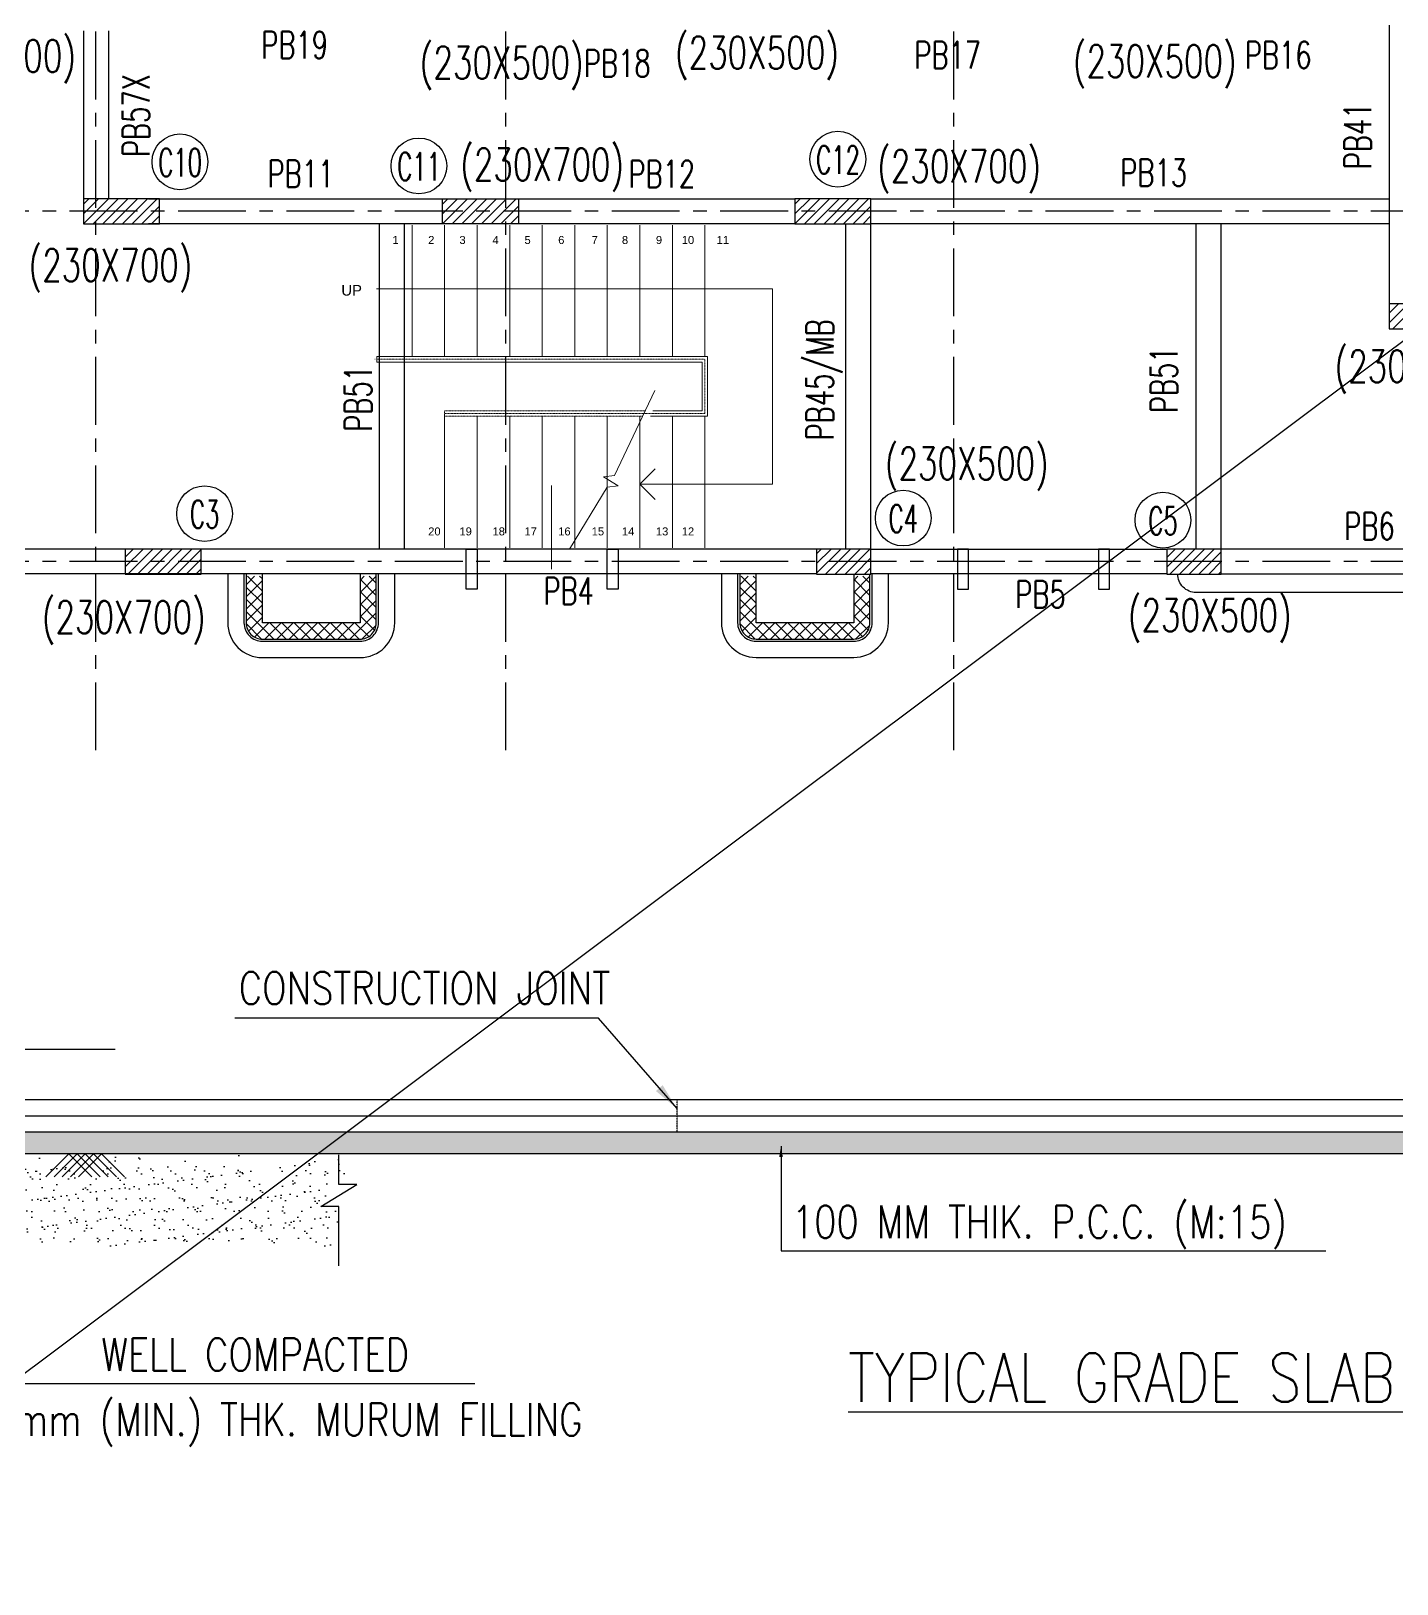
# Model space of a CAD drawing. Header units: millimetres. Extents: x 2659630 to 6742168, y -2425387 to -732288.
# Drawn here: x 2923819 to 2936414, y -929941 to -915622 of the extents above; entities that cross this region are included whole.
import ezdxf
from ezdxf.enums import TextEntityAlignment as Align

# ---------------------------------------------------------------- set-up
doc = ezdxf.new("R2010")
doc.units = ezdxf.units.MM
for name, pattern in [('CENTER', [2, 1.25, -0.25, 0.25, -0.25]), ('Hidden', [7.14375, 4.7625, -2.38125]), ('Overhead', [3.96875, 2.38125, -1.5875])]:
    doc.linetypes.add(name, pattern=pattern)
for name, color, linetype, lineweight in [('A-DETL-THIN', 151, 'Continuous', 18), ('A-FLOR-HRAL', 11, 'Continuous', 18), ('A-FLOR-HRAL-MBND', 5, 'Overhead', 18), ('A-STAIRS', 31, 'Continuous', 18), ('A-WALL', 113, 'Continuous', 9), ('DIM', 7, 'Continuous', 13), ('G-ANNO-SYMB', 111, 'Continuous', 9), ('G-ANNO-TEXT', 231, 'Continuous', 9), ('S-STRS-MBND', 31, 'Overhead', 18)]:
    doc.layers.add(name, color=color, linetype=linetype, lineweight=lineweight)
for name, color, linetype in [('A-TEXT-0', 7, 'Continuous'), ('LEVEL SECTION', 3, 'Continuous'), ('LINE CUT', 8, 'Continuous'), ('R.C.C. STRUCTURE', 4, 'Continuous'), ('S-BEAM NO', 3, 'Continuous'), ('S-BEAM OUTER', 4, 'Continuous'), ('S-COLUMN', 1, 'Continuous'), ('S-COLUMN CIRCLE', 9, 'Continuous'), ('S-COLUMN HATCH', 8, 'Continuous'), ('S-COLUMN NO', 2, 'Continuous'), ('S-COLUMN SIZES', 2, 'Continuous'), ('S-DIM-1', 5, 'Continuous'), ('S-GRIDE LINE', 8, 'CENTER'), ('S-PCC', 9, 'Continuous'), ('S-REINFORCEMENT', 6, 'Continuous'), ('S-TEXT-1', 4, 'Continuous'), ('S-TITIL', 6, 'Continuous'), ('STEEL PLATE', 3, 'Continuous')]:
    doc.layers.add(name, color=color, linetype=linetype)
doc.styles.add('Arial_3', font='arial.ttf', dxfattribs={"height": 97.584908})
doc.styles.add('Arial_4', font='arial.ttf', dxfattribs={"height": 73.76497})
doc.styles.add('ROMANS', font='r.shx', dxfattribs={"width": 0.7})
doc.dimstyles.new('INT1', dxfattribs={"dimtxt": 250, "dimasz": 250, "dimexe": 60, "dimexo": 60, "dimgap": 75, "dimtad": 1, "dimdec": 0, "dimzin": 0, "dimdsep": 46, "dimtxsty": 'ROMANS', "dimcen": -250, "dimclrd": 5, "dimclre": 5, "dimclrt": 4, "dimadec": 0, "dimazin": 0, "dimtfac": 1, "dimtdec": 0, "dimtix": 1, "dimtofl": 0, "dimtmove": 2, "dimatfit": 3, "dimfxl": 1, "dimtolj": 1, "dimtzin": 0, "dimarcsym": 0})
pattern_1 = [(45, (-299242.68, -157753.095), (-56.1266008, 56.1266008), []), (135, (-299242.68, -157753.095), (-56.1266008, -56.1266008), [])]
pattern_2 = [(45, (-294690.68, -157753.095), (-56.1266008, 56.1266008), []), (135, (-294690.68, -157753.095), (-56.1266008, -56.1266008), [])]

msp = doc.modelspace()

# ---------------------------------------------------------------- hatches: boundary and pattern name
at = {"layer": 'S-BEAM OUTER', "ltscale": 2500}
h = msp.add_hatch(dxfattribs=at)
h.set_pattern_fill('ANSI37', color=256, scale=25, style=0)
h.set_pattern_definition(pattern_1)
h.paths.add_polyline_path([(2925802.837, -921078.963), (2925802.837, -920854.167, 0.413814008), (2925952.837, -921003.963), (2925952.837, -921078.963), (2926852.838, -921078.963), (2926852.838, -920648.963), (2927002.838, -920648.963), (2927002.838, -921078.964, -0.414213562), (2926852.838, -921228.963), (2925952.837, -921228.963, -0.000000305), (2925952.837, -921228.963, -0.198911696), (2925846.771, -921185.029, -0.1989124)])
h.paths.add_polyline_path([(2925802.837, -920648.963), (2925952.837, -920648.963), (2925952.837, -921003.963, -0.413814008), (2925802.837, -920854.167), (2925802.837, -920853.963)])
h = msp.add_hatch(dxfattribs=at)
h.set_pattern_fill('ANSI37', color=256, scale=25, style=0)
h.set_pattern_definition(pattern_1)
h.paths.add_polyline_path([(2925802.837, -921078.963), (2925802.837, -920854.167, 0.413814008), (2925952.837, -921003.963), (2925952.837, -921078.963), (2926852.838, -921078.963), (2926852.838, -920648.963), (2927002.838, -920648.963), (2927002.838, -921078.964, -0.414213562), (2926852.838, -921228.963), (2925952.837, -921228.963, -0.000000305), (2925952.837, -921228.963, -0.198911696), (2925846.771, -921185.029, -0.1989124)])
h.paths.add_polyline_path([(2925802.837, -920648.963), (2925952.837, -920648.963), (2925952.837, -921003.963, -0.413814008), (2925802.837, -920854.167), (2925802.837, -920853.963)])
h = msp.add_hatch(dxfattribs=at)
h.set_pattern_fill('ANSI37', color=256, scale=25, style=0)
h.set_pattern_definition(pattern_1)
h.paths.add_polyline_path([(2925802.837, -921078.963), (2925802.837, -920854.167, 0.413814008), (2925952.837, -921003.963), (2925952.837, -921078.963), (2926852.838, -921078.963), (2926852.838, -920648.963), (2927002.838, -920648.963), (2927002.838, -921078.964, -0.414213562), (2926852.838, -921228.963), (2925952.837, -921228.963, -0.000000305), (2925952.837, -921228.963, -0.198911696), (2925846.771, -921185.029, -0.1989124)])
h.paths.add_polyline_path([(2925802.837, -920648.963), (2925952.837, -920648.963), (2925952.837, -921003.963, -0.413814008), (2925802.837, -920854.167), (2925802.837, -920853.963)])
h = msp.add_hatch(dxfattribs=at)
h.set_pattern_fill('ANSI37', color=256, scale=25, style=0)
h.set_pattern_definition(pattern_2)
h.paths.add_polyline_path([(2930354.836, -921078.963), (2930354.836, -920854.167, 0.413814008), (2930504.836, -921003.963), (2930504.836, -921078.963), (2931404.837, -921078.964), (2931404.837, -920648.963), (2931554.837, -920648.963), (2931554.837, -921078.964, -0.414213562), (2931404.837, -921228.964), (2930504.836, -921228.964, -0.000000305), (2930504.836, -921228.964, -0.198911696), (2930398.77, -921185.03, -0.1989124), (2930354.836, -921078.963)])
h.paths.add_polyline_path([(2930354.836, -920648.963), (2930504.836, -920648.963), (2930504.836, -921003.963, -0.413814008), (2930354.836, -920854.167), (2930354.836, -920853.963)])
h = msp.add_hatch(dxfattribs=at)
h.set_pattern_fill('ANSI37', color=256, scale=25, style=0)
h.set_pattern_definition(pattern_2)
h.paths.add_polyline_path([(2930354.836, -921078.963), (2930354.836, -920854.167, 0.413814008), (2930504.836, -921003.963), (2930504.836, -921078.963), (2931404.837, -921078.964), (2931404.837, -920648.963), (2931554.837, -920648.963), (2931554.837, -921078.964, -0.414213562), (2931404.837, -921228.964), (2930504.836, -921228.964, -0.000000305), (2930504.836, -921228.964, -0.198911696), (2930398.77, -921185.03, -0.1989124), (2930354.836, -921078.963)])
h.paths.add_polyline_path([(2930354.836, -920648.963), (2930504.836, -920648.963), (2930504.836, -921003.963, -0.413814008), (2930354.836, -920854.167), (2930354.836, -920853.963)])
h = msp.add_hatch(dxfattribs=at)
h.set_pattern_fill('ANSI37', color=256, scale=25, style=0)
h.set_pattern_definition(pattern_2)
h.paths.add_polyline_path([(2930354.836, -921078.963), (2930354.836, -920854.167, 0.413814008), (2930504.836, -921003.963), (2930504.836, -921078.963), (2931404.837, -921078.964), (2931404.837, -920648.963), (2931554.837, -920648.963), (2931554.837, -921078.964, -0.414213562), (2931404.837, -921228.964), (2930504.836, -921228.964, -0.000000305), (2930504.836, -921228.964, -0.198911696), (2930398.77, -921185.03, -0.1989124), (2930354.836, -921078.963)])
h.paths.add_polyline_path([(2930354.836, -920648.963), (2930504.836, -920648.963), (2930504.836, -921003.963, -0.413814008), (2930354.836, -920854.167), (2930354.836, -920853.963)])
at = {"layer": 'S-COLUMN HATCH'}
h = msp.add_hatch(dxfattribs=at)
h.set_pattern_fill('ANSI31', color=8, scale=20, angle=180)
h.set_pattern_definition([(225, (-492760.775, -148764.81), (44.9012806, -44.9012806), [])])
edge = h.paths.add_edge_path()
edge.add_line((2925002.837, -917398.963), (2924302.837, -917398.963))
edge.add_line((2925002.837, -917398.963), (2925002.837, -917168.963))
edge.add_line((2925002.837, -917168.963), (2924302.837, -917168.963))
edge.add_line((2924302.837, -917168.963), (2924302.837, -917398.963))
h = msp.add_hatch(dxfattribs=at)
h.set_pattern_fill('ANSI31', color=8, scale=20, angle=180)
h.set_pattern_definition([(225, (-489450.41, -148764.813), (44.9012806, -44.9012806), [])])
edge = h.paths.add_edge_path()
edge.add_line((2928313.204, -917398.964), (2927613.204, -917398.964))
edge.add_line((2928313.204, -917398.964), (2928313.204, -917168.964))
edge.add_line((2928313.204, -917168.964), (2927613.204, -917168.964))
edge.add_line((2927613.204, -917168.964), (2927613.204, -917398.964))
h = msp.add_hatch(dxfattribs=at)
h.set_pattern_fill('ANSI31', color=8, scale=20, angle=180)
h.set_pattern_definition([(225, (-486200.984, -148764.804), (44.9012806, -44.9012806), [])])
edge = h.paths.add_edge_path()
edge.add_line((2931562.628, -917398.954), (2930862.628, -917398.954))
edge.add_line((2931562.628, -917398.954), (2931562.628, -917168.954))
edge.add_line((2931562.628, -917168.954), (2930862.628, -917168.954))
edge.add_line((2930862.628, -917168.954), (2930862.628, -917398.954))
h = msp.add_hatch(dxfattribs=at)
h.set_pattern_fill('ANSI31', color=8, scale=20, angle=180)
h.set_pattern_definition([(225, (-480864.926, -149734.814), (44.9012806, -44.9012806), [])])
edge = h.paths.add_edge_path()
edge.add_line((2936842.837, -918368.965), (2936342.837, -918368.965))
edge.add_line((2936842.837, -918368.965), (2936842.836, -918138.976))
edge.add_line((2936842.836, -918138.976), (2936342.836, -918138.976))
edge.add_line((2936342.836, -918138.976), (2936342.837, -918368.965))
h = msp.add_hatch(dxfattribs=at)
h.set_pattern_fill('ANSI31', color=8, scale=20, angle=180)
h.set_pattern_definition([(225, (-492983.564, -151728.62), (44.9012806, -44.9012806), [])])
edge = h.paths.add_edge_path()
edge.add_line((2925387.383, -920628.962), (2924687.383, -920628.962))
edge.add_line((2925387.383, -920628.962), (2925387.383, -920398.698))
edge.add_line((2925387.383, -920398.698), (2924687.383, -920398.698))
edge.add_line((2924687.383, -920398.698), (2924687.383, -920628.962))
h = msp.add_hatch(dxfattribs=at)
h.set_pattern_fill('ANSI31', color=8, scale=20, angle=180)
h.set_pattern_definition([(225, (-487713.85, -151994.81), (44.9012806, -44.9012806), [])])
edge = h.paths.add_edge_path()
edge.add_line((2931562.837, -920628.963), (2931062.837, -920628.963))
edge.add_line((2931562.837, -920628.963), (2931562.837, -920398.967))
edge.add_line((2931562.837, -920398.967), (2931062.837, -920398.967))
edge.add_line((2931062.837, -920398.967), (2931062.837, -920628.963))
h = msp.add_hatch(dxfattribs=at)
h.set_pattern_fill('ANSI31', color=8, scale=20, angle=180)
h.set_pattern_definition([(225, (-483528.11, -151611.53), (44.9012806, -44.9012806), [])])
edge = h.paths.add_edge_path()
edge.add_line((2934792.837, -920628.96), (2934292.837, -920628.96))
edge.add_line((2934792.837, -920628.96), (2934792.837, -920398.4))
edge.add_line((2934792.837, -920398.4), (2934292.837, -920398.4))
edge.add_line((2934292.837, -920398.4), (2934292.837, -920628.96))
at = {"layer": 'S-PCC'}
h = msp.add_hatch(dxfattribs=at)
h.set_pattern_fill('AR-CONC', color=256, scale=80, style=0)
h.set_pattern_definition([(50, (2415736.2, -440963.6), (573.80815, -50.2017), [60, -660]), (355, (2415736.2, -440963.6), (-111.00107, 601.7537), [48, -528]), (100.4514, (2415784, -440967.77), (462.8075, 551.55163), [50.99215, -560.9137]), (46.1842, (2415736.2, -440803.6), (853.79284, -132.4152), [90, -990]), (96.6356, (2415807.35, -440814.6), (747.7302, 779.2943), [76.4882, -841.3704]), (351.1842, (2415736.2, -440803.6), (747.7296, 779.2949), [72, -792]), (21, (2415816.2, -440843.6), (477.52564, -322.0951), [60, -660]), (326, (2415816.2, -440843.6), (194.65227, 580.12004), [48, -528]), (71.4514, (2415856, -440870.4), (672.1781, 258.0244), [50.99215, -560.9137]), (37.5, (2415736.2, -440963.58), (9.727884, 266.315083), [0, -521.6, 0, -536, 0, -530]), (7.5, (2415736.2, -440963.58), (210.45563, 315.52937), [0, -305.6, 0, -509.6, 0, -202]), (327.5, (2415557.8, -440963.58), (427.05795, -18.0439), [0, -200, 0, -624, 0, -828]), (317.5, (2415477.8, -440963.6), (466.54894, 80.08399), [0, -260, 0, -414.4, 0, -588])])
h.paths.add_polyline_path([(2920815.941, -925973.152), (2948075.941, -925973.152), (2948075.941, -925773.152), (2920815.941, -925773.152)])
at = {"layer": 'S-TEXT-1'}
h = msp.add_hatch(dxfattribs=at)
h.set_pattern_fill('AR-SAND', color=8, scale=100)
h.set_pattern_definition([(37.5, (2774137.8, -599679.57), (-6.299336, 192.68238), [0, -152, 0, -170, 0, -162.5]), (7.5, (2774137.8, -599679.57), (176.97767, 282.2146), [0, -82, 0, -137, 0, -52.5]), (327.5, (2774014.8, -599679.57), (311.41419, 0.565905), [0, -50, 0, -180, 0, -235]), (317.5, (2774014.8, -599679.57), (300.61266, 87.76756), [0, -25, 0, -118, 0, -135])])
h.paths.add_polyline_path([(2920815.941, -926049.355), (2920815.941, -926826.73), (2926658.042, -926826.73), (2926658.042, -926314.123), (2926491.678, -926314.123), (2926824.406, -926111.437), (2926658.042, -926111.437), (2926658.042, -925939.705), (2926594.689, -926086.73), (2926494.255, -926086.73), (2926426.248, -925939.705), (2926362.895, -926086.73), (2926262.461, -926086.73), (2926194.454, -925939.705), (2926131.101, -926086.73), (2926087.085, -926086.73), (2926124.585, -926124.23), (2926012.085, -926236.73), (2925862.085, -926086.73), (2925798.873, -926086.73), (2925730.866, -925939.705), (2925667.513, -926086.73), (2925567.079, -926086.73), (2925499.072, -925939.705), (2925435.719, -926086.73), (2925335.284, -926086.73), (2925267.277, -925939.705), (2925203.924, -926086.73), (2925103.49, -926086.73), (2925035.483, -925939.705), (2924972.13, -926086.73), (2924871.696, -926086.73), (2924803.689, -925939.705), (2924740.336, -926086.73), (2924639.902, -926086.73), (2924571.895, -925939.705), (2924508.542, -926086.73), (2924468.725, -926086.73), (2924318.725, -926236.73), (2924206.225, -926124.23), (2924243.725, -926086.73), (2924176.314, -926086.73), (2924108.307, -925939.705), (2924044.954, -926086.73), (2923944.52, -926086.73), (2923876.513, -925939.705), (2923813.16, -926086.73), (2923712.725, -926086.73), (2923644.718, -925939.705), (2923581.365, -926086.73), (2923480.931, -926086.73), (2923412.924, -925939.705), (2923349.571, -926086.73), (2923249.137, -926086.73), (2923181.13, -925939.705), (2923117.777, -926086.73), (2923017.343, -926086.73), (2922949.336, -925939.705), (2922885.983, -926086.73), (2922792.299, -926086.73), (2922642.299, -926236.73), (2922529.799, -926124.23), (2922567.299, -926086.73), (2922553.755, -926086.73), (2922485.748, -925939.705), (2922422.395, -926086.73), (2922321.961, -926086.73), (2922253.954, -925939.705), (2922190.601, -926086.73), (2922090.166, -926086.73), (2922022.159, -925939.705), (2921958.806, -926086.73), (2921858.372, -926086.73), (2921790.365, -925939.705), (2921727.012, -926086.73), (2921626.578, -926086.73), (2921558.571, -925939.705), (2921495.218, -926086.73), (2921394.784, -926086.73), (2921326.777, -925939.705), (2921263.424, -926086.73), (2921256.124, -926086.73), (2921293.624, -926124.23), (2921181.124, -926236.73), (2921031.124, -926086.73), (2920931.196, -926086.73), (2920863.189, -925939.705)])

# ---------------------------------------------------------------- linework, layer by layer
at = {"layer": 'A-DETL-THIN'}
for p, q in [((2927005.867, -917999.22), (2930656.863, -917999.22)), ((2927005.867, -917999.22), (2930656.863, -917999.22)), ((2927005.867, -917999.22), (2930656.863, -917999.22)), ((2930656.863, -917999.22), (2930656.863, -919798.935)), ((2930656.863, -917999.22), (2930656.863, -919798.935)), ((2930656.863, -917999.22), (2930656.863, -919798.935)), ((2926992.864, -918649.247), (2926987.864, -918649.247)), ((2926992.864, -918649.247), (2926987.864, -918649.247)), ((2926992.864, -918649.247), (2926987.864, -918649.247)), ((2930656.863, -919798.935), (2929432.835, -919798.935)), ((2930656.863, -919798.935), (2929432.835, -919798.935)), ((2930656.863, -919798.935), (2929432.835, -919798.935))]:
    msp.add_line(p, q, dxfattribs=at)
msp.add_lwpolyline([(2929574.256, -919657.514), (2929432.835, -919798.935), (2929574.256, -919940.356)], dxfattribs=at)
msp.add_lwpolyline([(2929574.256, -919657.514), (2929432.835, -919798.935), (2929574.256, -919940.356)], dxfattribs=at)
msp.add_lwpolyline([(2929574.256, -919657.514), (2929432.835, -919798.935), (2929574.256, -919940.356)], dxfattribs=at)
at = {"layer": 'A-FLOR-HRAL'}
for p, q in [((2927007.837, -918623.963), (2927007.837, -918673.963)), ((2927007.837, -918623.963), (2927007.837, -918673.963)), ((2927007.837, -918623.963), (2930032.837, -918623.963)), ((2927007.837, -918623.963), (2930032.837, -918623.963)), ((2927007.837, -918623.963), (2930032.837, -918623.963)), ((2927007.837, -918623.963), (2927007.837, -918673.963)), ((2930032.837, -918623.963), (2930057.837, -918623.963)), ((2930032.837, -918623.963), (2930057.837, -918623.963)), ((2930032.837, -918623.963), (2930057.837, -918623.963)), ((2930057.837, -918623.963), (2930057.837, -919174.363)), ((2930057.837, -918623.963), (2930057.837, -919174.363)), ((2930057.837, -918623.963), (2930057.837, -919174.363)), ((2927007.837, -918673.963), (2930007.837, -918673.963)), ((2927007.837, -918673.963), (2930007.837, -918673.963)), ((2927007.837, -918673.963), (2930007.837, -918673.963)), ((2930007.837, -918673.963), (2930007.837, -919124.363)), ((2930007.837, -918673.963), (2930007.837, -919124.363)), ((2930007.837, -918673.963), (2930007.837, -919124.363)), ((2929530.461, -919174.363), (2930057.837, -919174.363)), ((2929530.461, -919174.363), (2930057.837, -919174.363)), ((2929530.461, -919174.363), (2930057.837, -919174.363)), ((2929554.365, -919124.363), (2930007.837, -919124.363)), ((2929554.365, -919124.363), (2930007.837, -919124.363)), ((2929554.365, -919124.363), (2930007.837, -919124.363))]:
    msp.add_line(p, q, dxfattribs=at)
at = {"layer": 'A-FLOR-HRAL-MBND'}
for p, q in [((2929482.624, -919124.363), (2927632.835, -919124.363)), ((2927632.835, -919124.363), (2927632.835, -919174.363)), ((2927632.835, -919124.363), (2927632.835, -919174.363)), ((2929482.624, -919124.363), (2927632.835, -919124.363)), ((2929482.624, -919124.363), (2927632.835, -919124.363)), ((2927632.835, -919124.363), (2927632.835, -919174.363)), ((2929458.72, -919174.363), (2927632.835, -919174.363)), ((2929458.72, -919174.363), (2927632.835, -919174.363)), ((2929458.72, -919174.363), (2927632.835, -919174.363))]:
    msp.add_line(p, q, dxfattribs=at)
at = {"layer": 'A-STAIRS'}
for p, q in [((2927032.837, -917410.963), (2927032.837, -918623.963)), ((2927032.837, -917410.963), (2927032.837, -918623.963)), ((2927032.837, -917410.963), (2927032.837, -918623.963)), ((2927332.837, -917410.963), (2927332.837, -918623.963)), ((2927332.837, -917410.963), (2927332.837, -918623.963)), ((2927332.837, -917410.963), (2927332.837, -918623.963)), ((2927632.837, -917410.963), (2927632.837, -918623.963)), ((2927632.837, -917410.963), (2927632.837, -918623.963)), ((2927632.837, -917410.963), (2927632.837, -918623.963)), ((2927932.837, -917410.963), (2927932.837, -918623.963)), ((2927932.837, -917410.963), (2927932.837, -918623.963)), ((2927932.837, -917410.963), (2927932.837, -918623.963)), ((2928232.837, -917410.963), (2928232.837, -918623.963)), ((2928232.837, -917410.963), (2928232.837, -918623.963)), ((2928232.837, -917410.963), (2928232.837, -918623.963)), ((2928532.837, -917410.963), (2928532.837, -918623.963)), ((2928532.837, -917410.963), (2928532.837, -918623.963)), ((2928532.837, -917410.963), (2928532.837, -918623.963)), ((2928832.837, -917410.963), (2928832.837, -918623.963)), ((2928832.837, -917410.963), (2928832.837, -918623.963)), ((2928832.837, -917410.963), (2928832.837, -918623.963)), ((2929132.837, -917410.963), (2929132.837, -918623.963)), ((2929132.837, -917410.963), (2929132.837, -918623.963)), ((2929132.837, -917410.963), (2929132.837, -918623.963)), ((2929432.837, -917410.963), (2929432.837, -918623.963)), ((2929432.837, -917410.963), (2929432.837, -918623.963)), ((2929432.837, -917410.963), (2929432.837, -918623.963)), ((2929732.837, -917410.963), (2929732.837, -918623.963)), ((2929732.837, -917410.963), (2929732.837, -918623.963)), ((2929732.837, -917410.963), (2929732.837, -918623.963)), ((2930032.837, -917410.963), (2930032.837, -918623.963)), ((2930032.837, -917410.963), (2930032.837, -918623.963)), ((2930032.837, -917410.963), (2930032.837, -918623.963)), ((2929732.835, -919660.37), (2929732.835, -919174.363)), ((2929732.835, -919660.37), (2929732.835, -919174.363)), ((2929732.835, -919660.37), (2929732.835, -919174.363)), ((2930032.835, -920386.963), (2930032.835, -919174.363)), ((2930032.835, -920386.963), (2930032.835, -919174.363)), ((2930032.835, -920386.963), (2930032.835, -919174.363)), ((2929432.835, -920386.963), (2929432.835, -919378.564)), ((2929732.835, -920386.963), (2929732.835, -919660.37)), ((2929132.835, -920386.963), (2929132.835, -919828.036))]:
    msp.add_line(p, q, dxfattribs=at)
at = {"layer": 'A-STAIRS', "linetype": 'Hidden'}
for p, q in [((2927632.835, -920386.963), (2927632.835, -919148.963)), ((2927932.835, -920386.963), (2927932.835, -919174.363)), ((2928232.835, -920386.963), (2928232.835, -919174.363)), ((2928532.835, -920386.963), (2928532.835, -919174.363)), ((2928832.835, -920386.963), (2928832.835, -919174.363)), ((2929132.835, -919828.036), (2929132.835, -919174.363)), ((2929132.835, -919828.036), (2929132.835, -919174.363)), ((2929132.835, -919828.036), (2929132.835, -919174.363)), ((2929432.835, -919378.564), (2929432.835, -919174.363)), ((2929432.835, -919378.564), (2929432.835, -919174.363)), ((2929432.835, -919378.564), (2929432.835, -919174.363))]:
    msp.add_line(p, q, dxfattribs=at)
at = {"layer": 'A-STAIRS'}
msp.add_lwpolyline([(2929572.815, -918935.714), (2929197.995, -919719.716), (2929097.168, -919732.622), (2929232.719, -919815.25), (2929131.892, -919828.157), (2928783.944, -920398.968)], dxfattribs=at)
at = {"layer": 'A-WALL', "color": 1}
for p, q in [((2927613.204, -917398.963), (2927613.204, -917168.964, -0.197)), ((2927613.204, -917398.963), (2927613.204, -917168.964, -0.197)), ((2927613.204, -917398.963), (2927613.204, -917168.964, -0.197)), ((2924687.383, -920628.962, -0.002), (2924687.383, -920398.698, -0.057)), ((2924687.383, -920628.962, -0.002), (2924687.383, -920398.698, -0.057)), ((2924687.383, -920628.962, -0.002), (2924687.383, -920398.698, -0.057)), ((2934792.837, -920628.96, -0.078), (2934792.837, -920398.954, -0.078)), ((2934792.837, -920628.96, -0.078), (2934792.837, -920398.954, -0.078)), ((2934792.837, -920628.96, -0.078), (2934792.837, -920398.954, -0.078))]:
    msp.add_line(p, q, dxfattribs=at)
at = {"layer": 'G-ANNO-SYMB'}
msp.add_line((2928617.006, -920584.166), (2928617.006, -919811.892), dxfattribs=at)
at = {"layer": 'LEVEL SECTION'}
msp.add_lwpolyline([(2922377.751, -924588.262), (2922377.751, -925476.629), (2922090.259, -925010.19), (2924594.029, -925010.19)], dxfattribs=at)
at = {"layer": 'LINE CUT'}
msp.add_lwpolyline([(2926658.042, -927009.202), (2926658.042, -926460.545), (2926491.678, -926460.545), (2926824.406, -926257.859), (2926658.042, -926257.859), (2926658.042, -925983.53)], dxfattribs=at)
at = {"layer": 'R.C.C. STRUCTURE'}
for p, q in [((2920415.941, -925473.152), (2948475.941, -925473.152)), ((2920815.941, -925773.152), (2948475.941, -925773.152)), ((2920815.941, -925973.152), (2948075.941, -925973.152))]:
    msp.add_line(p, q, dxfattribs=at)
at = {"layer": 'R.C.C. STRUCTURE', "linetype": 'Hidden', "ltscale": 0.5}
msp.add_line((2929775.941, -925773.152), (2929775.941, -925473.152), dxfattribs=at)
at = {"layer": 'S-BEAM OUTER'}
for p, q in [((2936342.859, -914958.963), (2936342.837, -918138.965)), ((2936342.859, -914958.963), (2936342.837, -918138.965)), ((2936342.859, -914958.963), (2936342.837, -918138.965)), ((2924302.802, -915618.963, 0.006), (2924302.835, -917168.963, 0)), ((2924302.802, -915618.963, 0.006), (2924302.835, -917168.963, 0)), ((2924302.802, -915618.963, 0.006), (2924302.835, -917168.963, 0)), ((2924532.802, -915618.963, 0.006), (2924532.807, -917168.963)), ((2924532.802, -915618.963, 0.006), (2924532.807, -917168.963)), ((2924532.802, -915618.963, 0.006), (2924532.807, -917168.963)), ((2924902.837, -917168.943, 0), (2927612.995, -917168.948, 0.006)), ((2924902.837, -917168.943, 0), (2927612.995, -917168.948, 0.006)), ((2924902.837, -917168.943, 0), (2927612.995, -917168.948, 0.006)), ((2928313.204, -917168.949, 0.007), (2930862.628, -917168.953, 0.013)), ((2928413.204, -917168.949, 0.007), (2930762.628, -917168.953, 0.012)), ((2928413.204, -917168.949, 0.007), (2930762.628, -917168.953, 0.012)), ((2931562.628, -917168.954, 0.013), (2936342.648, -917168.962, 0.023)), ((2931562.628, -917168.954, 0.013), (2936342.648, -917168.962, 0.023)), ((2931562.628, -917168.954, 0.013), (2936342.648, -917168.962, 0.023)), ((2927612.995, -917398.962, 0.009), (2924902.837, -917398.962, 0.001)), ((2927612.995, -917398.962, 0.009), (2924902.837, -917398.962, 0.001)), ((2927612.995, -917398.962, 0.009), (2924902.837, -917398.962, 0.001)), ((2927032.837, -920398.913, -0.048), (2927032.837, -917398.962, 0.007)), ((2927032.837, -920398.913, -0.048), (2927032.837, -917398.962, 0.007)), ((2927032.837, -920398.913, -0.048), (2927032.837, -917398.962, 0.007)), ((2927262.837, -920398.913, -0.048), (2927262.837, -917398.962, 0.007)), ((2927262.837, -920398.913, -0.048), (2927262.837, -917398.962, 0.007)), ((2927262.837, -920398.913, -0.048), (2927262.837, -917398.962, 0.007)), ((2930862.628, -917398.962, 0.02), (2928313.204, -917398.962, 0.011)), ((2930762.628, -917398.962, 0.019), (2928413.204, -917398.962, 0.011)), ((2930762.628, -917398.962, 0.019), (2928413.204, -917398.962, 0.011)), ((2931332.837, -920398.967), (2931332.837, -917398.954)), ((2931332.837, -920398.967), (2931332.837, -917398.954)), ((2931332.837, -920398.967), (2931332.837, -917398.954)), ((2936342.648, -917398.962, 0.04), (2931562.628, -917398.962, 0.027)), ((2936342.648, -917398.962, 0.04), (2931562.628, -917398.962, 0.027)), ((2936342.648, -917398.962, 0.04), (2931562.628, -917398.962, 0.027)), ((2931562.837, -920398.963), (2931562.837, -917399.011)), ((2931562.837, -920398.963), (2931562.837, -917399.011)), ((2931562.837, -920398.963), (2931562.837, -917399.011)), ((2934562.813, -920398.4, 0.017), (2934562.813, -917399.009, -0.078)), ((2934562.813, -920398.4, 0.017), (2934562.813, -917399.009, -0.078)), ((2934562.813, -920398.4, 0.017), (2934562.813, -917399.009, -0.078)), ((2934792.813, -920398.963, -0.078), (2934792.813, -917399.003, -0.078)), ((2934792.813, -920398.963, -0.078), (2934792.813, -917399.003, -0.078)), ((2934792.813, -920398.963, -0.078), (2934792.813, -917399.003, -0.078)), ((2931562.892, -920398.401, 0.017), (2934292.837, -920398.4, 0.017)), ((2931562.892, -920398.401, 0.017), (2934292.837, -920398.4, 0.017)), ((2931562.892, -920398.401, 0.017), (2934292.837, -920398.4, 0.017)), ((2934192.837, -920628.401, 0.024), (2931562.892, -920628.401, 0.022)), ((2934192.837, -920628.401, 0.024), (2931562.892, -920628.401, 0.022)), ((2934292.837, -920628.401, 0.024), (2931562.892, -920628.401, 0.022))]:
    msp.add_line(p, q, dxfattribs=at)
at = {"layer": 'S-BEAM OUTER', "extrusion": (-3.54727e-08, -1.28399e-09, 1)}
for p, q in [((2924687.383, -920398.669, -0.031), (2919468.232, -920398.402, -0.06)), ((2924687.383, -920398.669, -0.031), (2919468.232, -920398.402, -0.06)), ((2924687.383, -920398.669, -0.031), (2919468.232, -920398.402, -0.06)), ((2931062.837, -920398.983, 0.002), (2925387.383, -920398.693, -0.029)), ((2931062.837, -920398.983, 0.002), (2925487.383, -920398.698, -0.028)), ((2931062.837, -920398.983, 0.002), (2925487.383, -920398.698, -0.028)), ((2940102.876, -920399.543, -0.089), (2934792.837, -920398.963)), ((2940102.876, -920399.543, -0.089), (2934792.837, -920398.963)), ((2940202.876, -920399.554, -0.091), (2934792.837, -920398.963)), ((2930762.837, -920628.402, 0.001), (2919468.232, -920628.402, -0.06)), ((2930762.837, -920628.402, 0.001), (2919468.232, -920628.402, -0.06)), ((2931062.837, -920628.402, 0.002), (2919468.232, -920628.402, -0.06)), ((2940102.876, -920629.516, -0.043), (2934792.813, -920628.963)), ((2940102.876, -920629.516, -0.043), (2934792.813, -920628.963)), ((2940202.837, -920628.963), (2934792.813, -920628.963))]:
    msp.add_line(p, q, dxfattribs=at)
at = {"layer": 'S-BEAM OUTER', "ltscale": 2500}
for p, q in [((2925952.837, -921078.963), (2925952.837, -920628.402, 0.017)), ((2925952.837, -921078.963), (2925952.837, -920628.402, 0.017)), ((2925952.837, -921078.963), (2925952.837, -920628.402, 0.017)), ((2926852.838, -920628.963), (2926852.838, -921078.963)), ((2926852.838, -920628.963), (2926852.838, -921078.963)), ((2926852.838, -920628.963), (2926852.838, -921078.963)), ((2930504.836, -921078.963), (2930504.836, -920628.401, 0.021)), ((2930504.836, -921078.963), (2930504.836, -920628.401, 0.021)), ((2930504.836, -921078.963), (2930504.836, -920628.401, 0.021)), ((2931404.837, -920628.963), (2931404.836, -921078.963)), ((2931404.837, -920628.963), (2931404.836, -921078.963)), ((2931404.837, -920628.963), (2931404.836, -921078.963)), ((2926852.838, -921078.963), (2925952.837, -921078.963)), ((2926852.838, -921078.963), (2925952.837, -921078.963)), ((2926852.838, -921078.963), (2925952.837, -921078.963)), ((2931404.836, -921078.963), (2930504.836, -921078.963)), ((2931404.836, -921078.963), (2930504.836, -921078.963)), ((2931404.836, -921078.963), (2930504.836, -921078.963))]:
    msp.add_line(p, q, dxfattribs=at)
for points in [[(2925632.837, -920628.962), (2925632.837, -921078.963, 0.198911794), (2925726.562, -921305.236, 0.198913101), (2925952.837, -921398.963), (2926852.838, -921398.963, 0.198912367), (2927079.112, -921305.237, 0.198912367), (2927172.838, -921078.963), (2927172.838, -920628.963)], [(2925782.837, -920628.963), (2925782.837, -921078.963, 0.19891181), (2925832.628, -921199.171, 0.198913086), (2925952.837, -921248.963), (2926852.838, -921248.963, 0.198912367), (2926973.046, -921199.171, 0.198912367), (2927022.838, -921078.963), (2927022.838, -920628.963)], [(2925782.837, -920628.963), (2925782.837, -921078.963, 0.19891181), (2925832.628, -921199.171, 0.198913086), (2925952.837, -921248.963), (2926852.838, -921248.963, 0.198912367), (2926973.046, -921199.171, 0.198912367), (2927022.838, -921078.963), (2927022.838, -920628.963)], [(2925782.837, -920628.963), (2925782.837, -921078.963, 0.19891181), (2925832.628, -921199.171, 0.198913086), (2925952.837, -921248.963), (2926852.838, -921248.963, 0.198912367), (2926973.046, -921199.171, 0.198912367), (2927022.838, -921078.963), (2927022.838, -920628.963)], [(2925802.837, -920628.963), (2925802.837, -921078.963, 0.198912689), (2925846.771, -921185.029, 0.198912046), (2925952.837, -921228.963), (2926852.838, -921228.963, 0.198912367), (2926958.904, -921185.029, 0.198912367), (2927002.838, -921078.963), (2927002.838, -920628.963)], [(2925802.837, -920628.963), (2925802.837, -921078.963, 0.198912689), (2925846.771, -921185.029, 0.198912046), (2925952.837, -921228.963), (2926852.838, -921228.963, 0.198912367), (2926958.904, -921185.029, 0.198912367), (2927002.838, -921078.963), (2927002.838, -920628.963)], [(2925802.837, -920628.963), (2925802.837, -921078.963, 0.198912689), (2925846.771, -921185.029, 0.198912046), (2925952.837, -921228.963), (2926852.838, -921228.963, 0.198912367), (2926958.904, -921185.029, 0.198912367), (2927002.838, -921078.963), (2927002.838, -920628.963)], [(2930184.836, -920628.4), (2930184.836, -921078.401, 0.198912059), (2930278.561, -921304.675, 0.198912837), (2930504.836, -921398.401), (2931404.837, -921398.401, 0.198912367), (2931631.111, -921304.675, 0.198912367), (2931724.837, -921078.401), (2931724.837, -920628.401)], [(2930334.836, -920628.401), (2930334.836, -921078.401, 0.19891181), (2930384.627, -921198.609, 0.198913086), (2930504.836, -921248.401), (2931404.837, -921248.401, 0.198912367), (2931525.045, -921198.609, 0.198912367), (2931574.837, -921078.401), (2931574.837, -920628.401)], [(2930334.836, -920628.401), (2930334.836, -921078.401, 0.19891181), (2930384.627, -921198.609, 0.198913086), (2930504.836, -921248.401), (2931404.837, -921248.401, 0.198912367), (2931525.045, -921198.609, 0.198912367), (2931574.837, -921078.401), (2931574.837, -920628.401)], [(2930334.836, -920628.401), (2930334.836, -921078.401, 0.19891181), (2930384.627, -921198.609, 0.198913086), (2930504.836, -921248.401), (2931404.837, -921248.401, 0.198912367), (2931525.045, -921198.609, 0.198912367), (2931574.837, -921078.401), (2931574.837, -920628.401)], [(2930354.836, -920628.401), (2930354.836, -921078.401, 0.198912689), (2930398.77, -921184.467, 0.198912046), (2930504.836, -921228.401), (2931404.837, -921228.401, 0.198912367), (2931510.903, -921184.467, 0.198912367), (2931554.837, -921078.401), (2931554.837, -920628.401)], [(2930354.836, -920628.401), (2930354.836, -921078.401, 0.198912689), (2930398.77, -921184.467, 0.198912046), (2930504.836, -921228.401), (2931404.837, -921228.401, 0.198912367), (2931510.903, -921184.467, 0.198912367), (2931554.837, -921078.401), (2931554.837, -920628.401)], [(2930354.836, -920628.401), (2930354.836, -921078.401, 0.198912689), (2930398.77, -921184.467, 0.198912046), (2930504.836, -921228.401), (2931404.837, -921228.401, 0.198912367), (2931510.903, -921184.467, 0.198912367), (2931554.837, -921078.401), (2931554.837, -920628.401)], [(2940202.837, -920798.963), (2934562.837, -920798.963, -0.198912367), (2934442.629, -920749.171, -0.198912367), (2934392.837, -920628.963, -0.198912367)], [(2940202.837, -920798.963), (2934562.837, -920798.963, -0.198912367), (2934442.629, -920749.171, -0.198912367), (2934392.837, -920628.963, -0.198912367)], [(2940202.837, -920798.963), (2934562.837, -920798.963, -0.198912367), (2934442.629, -920749.171, -0.198912367), (2934392.837, -920628.963, -0.198912367)]]:
    msp.add_lwpolyline(points, format="xyb", dxfattribs=at)
at = {"layer": 'S-COLUMN', "color": 1}
for points in [[(2924302.837, -917398.963), (2925002.837, -917398.963), (2925002.837, -917168.963), (2924302.837, -917168.963), (2924302.837, -917398.963)], [(2930862.628, -917398.954), (2931562.628, -917398.954), (2931562.628, -917168.954), (2930862.628, -917168.954), (2930862.628, -917398.954)], [(2936342.837, -918368.965), (2936842.837, -918368.965), (2936842.836, -918138.976), (2936342.836, -918138.976), (2936342.837, -918368.965)], [(2924687.383, -920628.962), (2925387.383, -920628.962), (2925387.383, -920398.698), (2924687.383, -920398.698), (2924687.383, -920628.962)], [(2931062.837, -920628.963), (2931562.837, -920628.963), (2931562.837, -920398.967), (2931062.837, -920398.967), (2931062.837, -920628.963)]]:
    msp.add_lwpolyline(points, dxfattribs=at)
at = {"layer": 'S-COLUMN', "ltscale": 2500}
for points in [[(2927613.204, -917168.964), (2928313.204, -917168.964), (2928313.204, -917398.963), (2927613.204, -917398.963), (2927613.204, -917168.964)], [(2934292.837, -920628.96), (2934792.837, -920628.96), (2934792.837, -920398.4), (2934292.837, -920398.4), (2934292.837, -920628.96)]]:
    msp.add_lwpolyline(points, dxfattribs=at)
for points in [[(2927832.838, -920398.963), (2927932.838, -920398.963), (2927932.838, -920768.463), (2927832.838, -920768.463)], [(2927832.838, -920398.963), (2927932.838, -920398.963), (2927932.838, -920768.463), (2927832.838, -920768.463)], [(2927832.838, -920398.963), (2927932.838, -920398.963), (2927932.838, -920768.463), (2927832.838, -920768.463)], [(2929132.838, -920398.963), (2929232.838, -920398.963), (2929232.838, -920768.463), (2929132.838, -920768.463)], [(2929132.838, -920398.963), (2929232.838, -920398.963), (2929232.838, -920768.463), (2929132.838, -920768.463)], [(2929132.838, -920398.963), (2929232.838, -920398.963), (2929232.838, -920768.463), (2929132.838, -920768.463)], [(2932462.837, -920398.963), (2932362.837, -920398.963), (2932362.837, -920768.463), (2932462.837, -920768.463)], [(2932462.837, -920398.963), (2932362.837, -920398.963), (2932362.837, -920768.463), (2932462.837, -920768.463)], [(2932462.837, -920398.963), (2932362.837, -920398.963), (2932362.837, -920768.463), (2932462.837, -920768.463)], [(2933762.837, -920398.963), (2933662.837, -920398.963), (2933662.837, -920768.463), (2933762.837, -920768.463)], [(2933762.837, -920398.963), (2933662.837, -920398.963), (2933662.837, -920768.463), (2933762.837, -920768.463)], [(2933762.837, -920398.963), (2933662.837, -920398.963), (2933662.837, -920768.463), (2933762.837, -920768.463)]]:
    msp.add_lwpolyline(points, close=True, dxfattribs=at)
at = {"layer": 'S-COLUMN CIRCLE'}
for centre in [(2925192.614, -916828.641, 0), (2927396.052, -916866.569, 0.004), (2931259.101, -916803.907, 0), (2925419.894, -920072.501, 0), (2931861.992, -920112.716, 0), (2934256.893, -920131.981, 0)]:
    msp.add_circle(centre, 257.143, dxfattribs=at)
at = {"layer": 'S-GRIDE LINE', "ltscale": 500}
for p, q in [((2924417.837, -922252.802), (2924417.837, -902931.126)), ((2924417.837, -922252.802), (2924417.837, -902931.126)), ((2924417.837, -922252.802), (2924417.837, -902931.126)), ((2928197.837, -922252.802), (2928197.837, -902931.126)), ((2928197.837, -922252.802), (2928197.837, -902931.126)), ((2928197.837, -922252.802), (2928197.837, -902931.126)), ((2932327.837, -922252.802), (2932327.837, -902931.126)), ((2932327.837, -922252.802), (2932327.837, -902931.126)), ((2932327.837, -922252.802), (2932327.837, -902931.126)), ((2946799.598, -917283.963), (2894308.9, -917283.963)), ((2946799.598, -917283.963), (2894308.9, -917283.963)), ((2946799.598, -917283.963), (2894308.9, -917283.963)), ((2946799.598, -920513.963), (2894308.9, -920513.963)), ((2946799.598, -920513.963), (2894308.9, -920513.963)), ((2946799.598, -920513.963), (2894308.9, -920513.963))]:
    msp.add_line(p, q, dxfattribs=at)
at = {"layer": 'S-PCC'}
for points in [[(2923956.593, -926188.122), (2924168.725, -925975.99), (2924380.857, -926188.122)], [(2924031.593, -926188.122), (2924243.725, -925975.99), (2924455.857, -926188.122)], [(2924106.593, -926188.122), (2924318.725, -925975.99), (2924530.857, -926188.122)], [(2924181.593, -926188.122), (2924393.725, -925975.99), (2924605.857, -926188.122)], [(2924256.593, -926188.122), (2924468.725, -925975.99), (2924680.857, -926188.122)]]:
    msp.add_lwpolyline(points, dxfattribs=at)
at = {"layer": 'S-REINFORCEMENT'}
msp.add_line((2920586.652, -925623.152), (2948305.23, -925623.152), dxfattribs=at)
at = {"layer": 'S-STRS-MBND'}
for p, q in [((2927007.837, -918648.963), (2930032.837, -918648.963)), ((2927007.837, -918648.963), (2930032.837, -918648.963)), ((2927007.837, -918648.963), (2930032.837, -918648.963)), ((2930032.837, -918648.963), (2930032.837, -919148.963)), ((2930032.837, -918648.963), (2930032.837, -919148.963)), ((2930032.837, -918648.963), (2930032.837, -919148.963)), ((2930032.837, -919148.963), (2927632.835, -919148.963)), ((2930032.837, -919148.963), (2927632.835, -919148.963)), ((2930032.837, -919148.963), (2927632.835, -919148.963))]:
    msp.add_line(p, q, dxfattribs=at)

# ---------------------------------------------------------------- texts
at = {"layer": 'A-TEXT-0', "color": 7, "char_height": 73.765, "attachment_point": 1, "line_spacing_factor": 0.938532, "style": 'Arial_4', "bg_fill": 3, "box_fill_scale": 1.25, "bg_fill_color": 0, "bg_fill_transparency": 0}
for s, insert, width in [('3', (2927769.342, -917511.986), 68.4), ('5', (2928369.352, -917511.986), 68.4), ('8', (2929267.787, -917511.986), 68.4), ('11', (2930141.282, -917511.986), 136.8)]:
    msp.add_mtext(s, dxfattribs=dict(at, insert=insert, width=width))
at = {"layer": 'G-ANNO-TEXT', "color": 7, "insert": (2926871.015, -917963.387), "char_height": 98.3533, "width": 226.8, "attachment_point": 3, "line_spacing_factor": 0.938532, "style": 'Arial_3', "bg_fill": 3, "box_fill_scale": 1.25, "bg_fill_color": 0, "bg_fill_transparency": 0}
msp.add_mtext('UP', dxfattribs=at)
at = {"layer": 'S-BEAM NO', "style": 'ROMANS', "width": 0.7}
for s, p in [('PB19', (2926250.395, -915750.067, 0)), ('PB18', (2929224.682, -915919.469, -0.038)), ('PB17', (2932272.191, -915843.009, -0.038)), ('PB16', (2935319.661, -915843.02, -0.026)), ('PB13', (2934170.94, -916928.368, 0.077)), ('PB11', (2926308.056, -916938.187, 0.073)), ('PB12', (2929635.427, -916940.507, 0.077)), ('PB6', (2936161.091, -920187.399, 0.296)), ('PB4', (2928776.975, -920784.917, 0.25)), ('PB5', (2933127.522, -920815.915, 0.238))]:
    msp.add_text(s, height=250, dxfattribs=at).set_placement(p, align=Align.MIDDLE_CENTER)
for s, p in [('PB57X', (2924787.865, -916402.33, -0.091)), ('PB41', (2936052.368, -916589.543, 0.026)), ('PB45/MB', (2931092.471, -918838.37, -0.001)), ('PB51', (2934265.797, -918838.369, -0.079)), ('PB51', (2926835.524, -919010.071, 0.026))]:
    msp.add_text(s, height=250, rotation=90, dxfattribs=at).set_placement(p, align=Align.MIDDLE_CENTER)
at = {"layer": 'S-COLUMN NO', "style": 'ROMANS', "width": 0.6}
for s, p in [('C10', (2925193.982, -916834.171)), ('C11', (2927397.42, -916872.1, 0.004)), ('C12', (2931260.47, -916809.437)), ('C3', (2925421.262, -920078.031)), ('C4', (2931863.361, -920118.246)), ('C5', (2934258.262, -920137.512))]:
    msp.add_text(s, height=257.1429, dxfattribs=at).set_placement(p, align=Align.MIDDLE_CENTER)
at = {"layer": 'S-COLUMN SIZES', "lineweight": -2, "style": 'ROMANS', "width": 0.7}
for s, p in [('(230X700)', (2923478.007, -915852.146, 0)), ('(230X500)', (2930513.189, -915821.305, 0.077)), ('(230X500)', (2928159.315, -915913.78)), ('(230X500)', (2934181.452, -915900.539, 0)), ('(230X700)', (2928532.687, -916852.44, 0)), ('(230X700)', (2932377.094, -916868.614, 0.029)), ('(230X700)', (2924551.793, -917781.241, 0)), ('(230X500)', (2936594.792, -918713.376, 0)), ('(230X500)', (2932448.589, -919609.902, 0.004)), ('(230X500)', (2934689.383, -921009.155, 0)), ('(230X700)', (2924674.289, -921027.282, 0))]:
    msp.add_text(s, height=300, dxfattribs=at).set_placement(p, align=Align.MIDDLE_CENTER)
at = {"layer": 'S-DIM-1', "color": 4, "ltscale": 2500, "style": 'ROMANS', "width": 0.8}
for s, p in [('CONSTRUCTION JOINT', (2925734.18, -924446.499)), ('100 MM THIK. P.C.C. (M:15)', (2930834.821, -926601.606)), ('WELL COMPACTED ', (2924466.139, -927824.846)), ('600mm (MIN.) THK. MURUM FILLING', (2923052.757, -928424.679))]:
    msp.add_text(s, height=300, rotation=359.9999954, dxfattribs=at).set_placement(p, align=Align.MIDDLE_LEFT)
at = {"layer": 'S-TITIL', "lineweight": 30, "style": 'ROMANS', "width": 0.8}
msp.add_text('%%UTYPICAL GRADE SLAB DETAIL', height=450, dxfattribs=at).set_placement((2934763.01, -928037.448), align=Align.MIDDLE_CENTER)

# ---------------------------------------------------------------- leaders
at = {"layer": 'DIM'}
msp.add_leader([(2929775.941, -925558.213), (2929053.227, -924723.152), (2925697.057, -924723.152)], dimstyle='INT1', override={"dimgap": 75, "dimtad": 0, "dimfxl": 60, "dimarcsym": 1}, dxfattribs=at)
at = {"layer": 'STEEL PLATE'}
for points, override in [([(2930734.821, -925903.705), (2930734.821, -926868.787), (2935759.926, -926868.787)], {"dimasz": 100, "dimtad": 0, "dimfxl": 60, "dimarcsym": 1}), ([(2922952.757, -926254.117), (2922952.757, -928092.017), (2927912.966, -928092.017)], {"dimasz": 100, "dimtad": 0, "dimfxl": 60})]:
    msp.add_leader(points, dimstyle='INT1', override=override, dxfattribs=at)

# ---------------------------------------------------------------- next in the draw order: texts
at = {"layer": 'A-TEXT-0', "color": 7, "char_height": 73.765, "attachment_point": 1, "line_spacing_factor": 0.938532, "style": 'Arial_4', "bg_fill": 3, "box_fill_scale": 1.25, "bg_fill_color": 0, "bg_fill_transparency": 0}
for s, insert, width in [('1', (2927151.479, -917511.986), 68.4), ('2', (2927481.147, -917511.986), 68.4), ('3', (2927769.342, -917511.986), 68.4), ('4', (2928074.579, -917511.986), 68.4), ('5', (2928369.352, -917511.986), 68.4), ('6', (2928680.043, -917511.986), 68.4), ('7', (2928989.088, -917511.986), 68.4), ('8', (2929267.787, -917511.986), 68.4), ('9', (2929581.114, -917511.986), 68.4), ('10', (2929819.603, -917511.986), 136.8), ('11', (2930141.282, -917511.986), 136.8), ('20', (2927481.147, -920199.171), 68.4), ('19', (2927769.342, -920199.171), 68.4), ('18', (2928074.579, -920199.171), 68.4), ('17', (2928369.352, -920199.171), 68.4), ('16', (2928680.043, -920199.171), 68.4), ('15', (2928989.088, -920199.171), 68.4), ('14', (2929267.787, -920199.171), 68.4), ('13', (2929581.114, -920199.171), 68.4), ('12', (2929819.603, -920199.171), 68.4)]:
    msp.add_mtext(s, dxfattribs=dict(at, insert=insert, width=width))
at = {"layer": 'G-ANNO-TEXT', "color": 7, "insert": (2926871.015, -917963.387), "char_height": 98.3533, "width": 226.8, "attachment_point": 3, "line_spacing_factor": 0.938532, "style": 'Arial_3', "bg_fill": 3, "box_fill_scale": 1.25, "bg_fill_color": 0, "bg_fill_transparency": 0}
msp.add_mtext('UP', dxfattribs=at)

# ---------------------------------------------------------------- next in the draw order: linework, layer by layer
at = {"layer": 'A-STAIRS', "linetype": 'Hidden'}
for p, q in [((2927632.835, -920386.963), (2927632.835, -919148.963)), ((2927932.835, -920386.963), (2927932.835, -919174.363)), ((2928232.835, -920386.963), (2928232.835, -919174.363)), ((2928532.835, -920386.963), (2928532.835, -919174.363)), ((2928832.835, -920386.963), (2928832.835, -919174.363))]:
    msp.add_line(p, q, dxfattribs=at)
at = {"layer": 'A-STAIRS'}
for p, q in [((2929432.835, -920386.963), (2929432.835, -919378.564)), ((2929732.835, -920386.963), (2929732.835, -919660.37)), ((2929132.835, -920386.963), (2929132.835, -919828.036))]:
    msp.add_line(p, q, dxfattribs=at)
msp.add_lwpolyline([(2929572.815, -918935.714), (2929197.995, -919719.716), (2929097.168, -919732.622), (2929232.719, -919815.25), (2929131.892, -919828.157), (2928783.944, -920398.968)], dxfattribs=at)
at = {"layer": 'G-ANNO-SYMB'}
msp.add_line((2928617.006, -920584.166), (2928617.006, -919811.892), dxfattribs=at)

# ---------------------------------------------------------------- next in the draw order: texts
at = {"layer": 'A-TEXT-0', "color": 7, "char_height": 73.765, "attachment_point": 1, "line_spacing_factor": 0.938532, "style": 'Arial_4', "bg_fill": 3, "box_fill_scale": 1.25, "bg_fill_color": 0, "bg_fill_transparency": 0}
for s, insert, width in [('1', (2927151.479, -917511.986), 68.4), ('2', (2927481.147, -917511.986), 68.4), ('3', (2927769.342, -917511.986), 68.4), ('4', (2928074.579, -917511.986), 68.4), ('5', (2928369.352, -917511.986), 68.4), ('6', (2928680.043, -917511.986), 68.4), ('7', (2928989.088, -917511.986), 68.4), ('8', (2929267.787, -917511.986), 68.4), ('9', (2929581.114, -917511.986), 68.4), ('10', (2929819.603, -917511.986), 136.8), ('11', (2930141.282, -917511.986), 136.8)]:
    msp.add_mtext(s, dxfattribs=dict(at, insert=insert, width=width))
at = {"layer": 'G-ANNO-TEXT', "color": 7, "insert": (2926871.015, -917963.387), "char_height": 98.3533, "width": 226.8, "attachment_point": 3, "line_spacing_factor": 0.938532, "style": 'Arial_3', "bg_fill": 3, "box_fill_scale": 1.25, "bg_fill_color": 0, "bg_fill_transparency": 0}
msp.add_mtext('UP', dxfattribs=at)

# ---------------------------------------------------------------- next in the draw order: texts
at = {"layer": 'A-TEXT-0', "color": 7, "char_height": 73.765, "attachment_point": 1, "line_spacing_factor": 0.938532, "style": 'Arial_4', "bg_fill": 3, "box_fill_scale": 1.25, "bg_fill_color": 0, "bg_fill_transparency": 0}
for s, insert, width in [('1', (2927151.479, -917511.986), 68.4), ('2', (2927481.147, -917511.986), 68.4), ('4', (2928074.579, -917511.986), 68.4), ('6', (2928680.043, -917511.986), 68.4), ('7', (2928989.088, -917511.986), 68.4), ('9', (2929581.114, -917511.986), 68.4), ('10', (2929819.603, -917511.986), 136.8), ('20', (2927481.147, -920199.171), 68.4), ('19', (2927769.342, -920199.171), 68.4), ('18', (2928074.579, -920199.171), 68.4), ('17', (2928369.352, -920199.171), 68.4), ('16', (2928680.043, -920199.171), 68.4), ('15', (2928989.088, -920199.171), 68.4), ('14', (2929267.787, -920199.171), 68.4), ('13', (2929581.114, -920199.171), 68.4), ('12', (2929819.603, -920199.171), 68.4)]:
    msp.add_mtext(s, dxfattribs=dict(at, insert=insert, width=width))

# ---------------------------------------------------------------- next in the draw order: texts
at = {"layer": 'A-TEXT-0', "color": 7, "char_height": 73.765, "width": 68.4, "attachment_point": 1, "line_spacing_factor": 0.938532, "style": 'Arial_4', "bg_fill": 3, "box_fill_scale": 1.25, "bg_fill_color": 0, "bg_fill_transparency": 0}
for s, insert in [('20', (2927481.147, -920199.171)), ('19', (2927769.342, -920199.171)), ('18', (2928074.579, -920199.171)), ('17', (2928369.352, -920199.171)), ('16', (2928680.043, -920199.171)), ('15', (2928989.088, -920199.171)), ('14', (2929267.787, -920199.171)), ('13', (2929581.114, -920199.171)), ('12', (2929819.603, -920199.171))]:
    msp.add_mtext(s, dxfattribs=dict(at, insert=insert))

# ---------------------------------------------------------------- next in the draw order: linework, layer by layer
at = {"layer": 'A-STAIRS', "linetype": 'Hidden'}
for p, q in [((2927632.835, -920386.963), (2927632.835, -919148.963)), ((2927932.835, -920386.963), (2927932.835, -919174.363)), ((2928232.835, -920386.963), (2928232.835, -919174.363)), ((2928532.835, -920386.963), (2928532.835, -919174.363)), ((2928832.835, -920386.963), (2928832.835, -919174.363))]:
    msp.add_line(p, q, dxfattribs=at)
at = {"layer": 'A-STAIRS'}
for p, q in [((2929432.835, -920386.963), (2929432.835, -919378.564)), ((2929732.835, -920386.963), (2929732.835, -919660.37)), ((2929132.835, -920386.963), (2929132.835, -919828.036))]:
    msp.add_line(p, q, dxfattribs=at)
msp.add_lwpolyline([(2929572.815, -918935.714), (2929197.995, -919719.716), (2929097.168, -919732.622), (2929232.719, -919815.25), (2929131.892, -919828.157), (2928783.944, -920398.968)], dxfattribs=at)
at = {"layer": 'G-ANNO-SYMB'}
msp.add_line((2928617.006, -920584.166), (2928617.006, -919811.892), dxfattribs=at)
at = {"layer": 'S-COLUMN HATCH', "ltscale": 2500}
msp.add_line((2966474.009, -896011.393), (2869024.823, -968991.897), dxfattribs=at)

doc.saveas('drawing.dxf')
